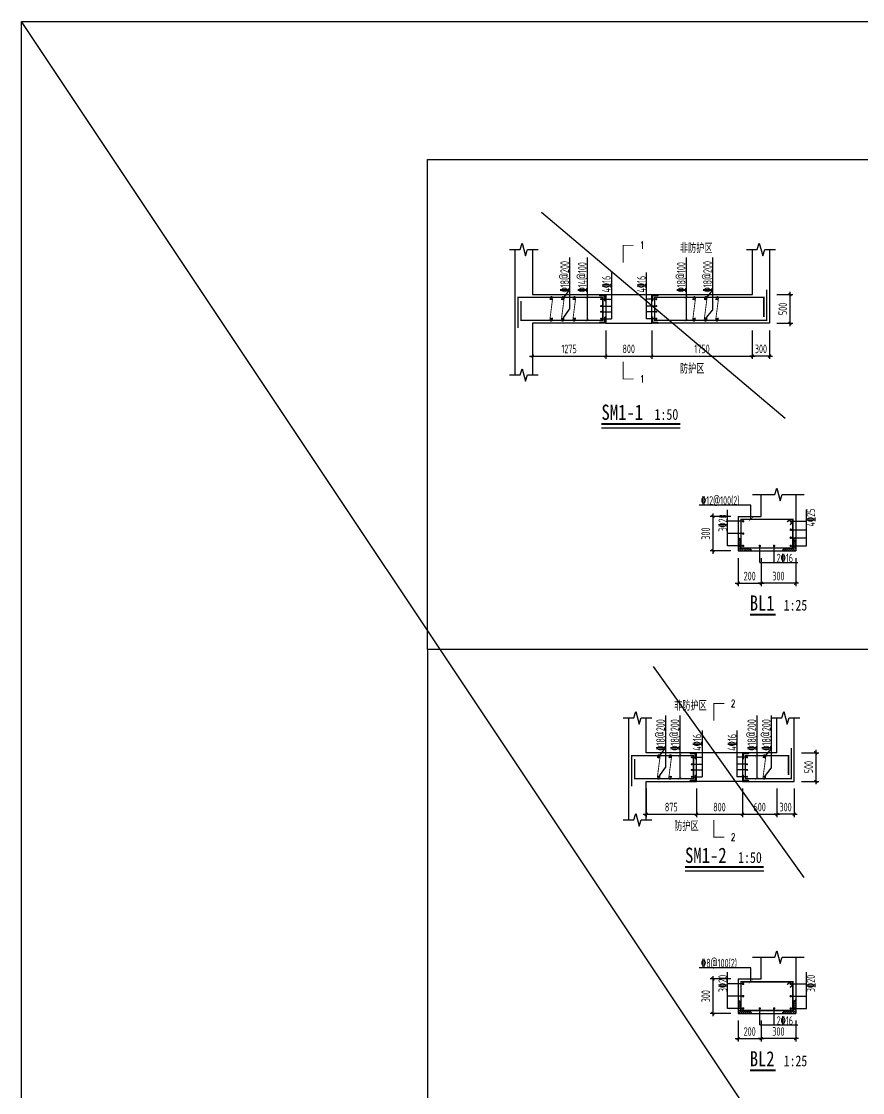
# Model space of a CAD drawing. Extents: x -502255 to 1362592, y -400300 to 332622.
# Drawn here: x 388167 to 402796, y -152592 to -133960 of the extents above; entities that cross this region are included whole.
import ezdxf

# ---------------------------------------------------------------- set-up
doc = ezdxf.new("R2010")
doc.units = 0
doc.header["$LTSCALE"] = 1000
doc.header["$MEASUREMENT"] = 0
doc.linetypes.add('DASH', pattern=[0.35, 0.25, -0.1])
for name, color, linetype in [('0_XREF', 7, 'Continuous'), ('DIM', 3, 'Continuous'), ('DIM_SYMB', 3, 'Continuous'), ('PUB_TEXT', 7, 'Continuous'), ('REIN', 1, 'Continuous'), ('RF-QT', 30, 'Continuous'), ('TEXT', 53, 'Continuous'), ('THIN', 7, 'Continuous'), ('WALL', 2, 'Continuous')]:
    doc.layers.add(name, color=color, linetype=linetype)
doc.layers.add('人防细线', color=142, linetype='Continuous', lineweight=18)
doc.styles.add('_TCH_LABEL', font='COMPLEX', dxfattribs={"bigfont": 'GBCBIG'})
doc.styles.get("Standard").update_dxf_attribs({"font": 'tssdeng2.shx', "width": 0.7, "bigfont": '@@hztxt.shx'})
doc.styles.add('TSSD_Rein', font='tssdeng2.shx', dxfattribs={"width": 0.7, "bigfont": 'hztxt.shx'})
doc.styles.add('TYDG_01', font='', dxfattribs={"width": 0.8})
doc.styles.add('TYDG_03', font='simhei.ttf', dxfattribs={"width": 0.8})
doc.styles.get('TYDG_01').set_extended_font_data('SimSun')
doc.dimstyles.new('TSSD_50_50', dxfattribs={"dimtxt": 150, "dimasz": 50, "dimexe": 50, "dimexo": 125, "dimgap": 50, "dimtad": 1, "dimdec": 0, "dimzin": 0, "dimdsep": 46, "dimtxsty": 'Standard', "dimblk": 'ARCHTICK', "dimcen": 0, "dimdle": 50, "dimclrt": 7, "dimadec": 0, "dimazin": 0, "dimtfac": 1, "dimtdec": 0, "dimtix": 1, "dimtmove": 2, "dimatfit": 3, "dimfxl": 1, "dimtolj": 1, "dimtzin": 0, "dimarcsym": 0})

# ---------------------------------------------------------------- blocks, each defined once
blk = doc.blocks.new('_ArchTick')
at = {"color": 0, "linetype": 'ByBlock', "const_width": 0.4}
blk.add_lwpolyline([(-0.5, -0.5), (0.5, 0.5)], dxfattribs=at)
blk = doc.blocks.new('*D1050')
at = {"layer": 'Defpoints', "color": 0, "transparency": 16777216}
for p in [(397054, -139211), (398329, -139211), (398329, -139781)]:
    blk.add_point(p, dxfattribs=at)
at = {"layer": 'DIM', "color": 0, "lineweight": -2, "transparency": 16777216}
for p, q in [((397054, -139336), (397054, -139831)), ((398329, -139336), (398329, -139831)), ((397004, -139781), (398379, -139781))]:
    blk.add_line(p, q, dxfattribs=at)
at = {"layer": 'DIM', "color": 0, "lineweight": -2, "transparency": 16777216, "xscale": 50, "yscale": 50, "zscale": 50, "rotation": 180}
blk.add_blockref('_ArchTick', (397054, -139781), dxfattribs=at)
at = {"layer": 'DIM', "color": 0, "lineweight": -2, "transparency": 16777216, "xscale": 50, "yscale": 50, "zscale": 50}
blk.add_blockref('_ArchTick', (398329, -139781), dxfattribs=at)
at = {"layer": 'DIM', "color": 7, "transparency": 16777216, "insert": (397692, -139656), "char_height": 150, "attachment_point": 5}
blk.add_mtext('\\A1;1275', dxfattribs=at)
blk = doc.blocks.new('*D1051')
at = {"layer": 'Defpoints', "color": 0, "transparency": 16777216}
for p in [(398329, -139211), (399129, -139211), (399129, -139781)]:
    blk.add_point(p, dxfattribs=at)
at = {"layer": 'DIM', "color": 0, "lineweight": -2, "transparency": 16777216}
for p, q in [((398329, -139336), (398329, -139831)), ((399129, -139336), (399129, -139831)), ((398279, -139781), (399179, -139781))]:
    blk.add_line(p, q, dxfattribs=at)
at = {"layer": 'DIM', "color": 0, "lineweight": -2, "transparency": 16777216, "xscale": 50, "yscale": 50, "zscale": 50, "rotation": 180}
blk.add_blockref('_ArchTick', (398329, -139781), dxfattribs=at)
at = {"layer": 'DIM', "color": 0, "lineweight": -2, "transparency": 16777216, "xscale": 50, "yscale": 50, "zscale": 50}
blk.add_blockref('_ArchTick', (399129, -139781), dxfattribs=at)
at = {"layer": 'DIM', "color": 7, "transparency": 16777216, "insert": (398729, -139656), "char_height": 150, "attachment_point": 5}
blk.add_mtext('\\A1;800', dxfattribs=at)
blk = doc.blocks.new('*D1052')
at = {"layer": 'Defpoints', "color": 0, "transparency": 16777216}
for p in [(399129, -139211), (400879, -139211, -150), (400879, -139781)]:
    blk.add_point(p, dxfattribs=at)
at = {"layer": 'DIM', "color": 0, "lineweight": -2, "transparency": 16777216}
for p, q in [((399129, -139336), (399129, -139831)), ((400879, -139336), (400879, -139831)), ((399079, -139781), (400929, -139781))]:
    blk.add_line(p, q, dxfattribs=at)
at = {"layer": 'DIM', "color": 0, "lineweight": -2, "transparency": 16777216, "xscale": 50, "yscale": 50, "zscale": 50, "rotation": 180}
blk.add_blockref('_ArchTick', (399129, -139781), dxfattribs=at)
at = {"layer": 'DIM', "color": 0, "lineweight": -2, "transparency": 16777216, "xscale": 50, "yscale": 50, "zscale": 50}
blk.add_blockref('_ArchTick', (400879, -139781), dxfattribs=at)
at = {"layer": 'DIM', "color": 7, "transparency": 16777216, "insert": (400004, -139656), "char_height": 150, "attachment_point": 5}
blk.add_mtext('\\A1;1750', dxfattribs=at)
blk = doc.blocks.new('*D1057')
at = {"layer": 'Defpoints', "color": 0, "transparency": 16777216}
for p in [(400879, -139211, -150), (401179, -139211, -124), (400879, -139781)]:
    blk.add_point(p, dxfattribs=at)
at = {"layer": 'DIM', "color": 0, "lineweight": -2, "transparency": 16777216}
for p, q in [((400879, -139336), (400879, -139831)), ((401179, -139336), (401179, -139831)), ((400879, -139781), (400829, -139781)), ((401179, -139781), (400879, -139781)), ((401179, -139781), (401229, -139781))]:
    blk.add_line(p, q, dxfattribs=at)
at = {"layer": 'DIM', "color": 0, "lineweight": -2, "transparency": 16777216, "xscale": 50, "yscale": 50, "zscale": 50}
blk.add_blockref('_ArchTick', (400879, -139781), dxfattribs=at)
at = {"layer": 'DIM', "color": 0, "lineweight": -2, "transparency": 16777216, "xscale": 50, "yscale": 50, "zscale": 50, "rotation": 180}
blk.add_blockref('_ArchTick', (401179, -139781), dxfattribs=at)
at = {"layer": 'DIM', "color": 7, "transparency": 16777216, "insert": (401029, -139656), "char_height": 150, "attachment_point": 5}
blk.add_mtext('\\A1;300', dxfattribs=at)
blk = doc.blocks.new('MJ-U')
at = {"layer": 'WALL'}
h = blk.add_hatch(dxfattribs=at)
h.set_pattern_fill('ANSI31', color=6, scale=100, style=0)
h.set_pattern_definition([(45, (-873776.461, -21584.63), (-8.83883476, 8.83883476), [])])
h.paths.add_polyline_path([(-117.2, 0), (0, 0), (0, -118.5), (-20, -104.4), (-20, -20), (-100.4, -20)])
at = {"layer": 'WALL', "color": 6}
blk.add_line((-117.2, 0), (-100.4, -20), dxfattribs=at)
at = {"layer": '人防细线', "color": 6}
for p, q in [((-117.2, 0), (0, 0)), ((-100.4, -20), (-117.2, 0)), ((0, 0), (0, -118.5)), ((-20, -20), (-100.4, -20)), ((-20, -104.4), (-20, -20)), ((0, -118.5), (-20, -104.4))]:
    blk.add_line(p, q, dxfattribs=at)
blk = doc.blocks.new('*D1059')
at = {"layer": 'Defpoints', "color": 0, "transparency": 16777216}
for p in [(401179, -138711, -124), (401179, -139211, -150), (401534, -139211)]:
    blk.add_point(p, dxfattribs=at)
at = {"layer": 'DIM', "color": 0, "lineweight": -2, "transparency": 16777216}
for p, q in [((401304, -138711), (401584, -138711)), ((401534, -138661), (401534, -139261)), ((401304, -139211), (401584, -139211))]:
    blk.add_line(p, q, dxfattribs=at)
at = {"layer": 'DIM', "color": 0, "lineweight": -2, "transparency": 16777216, "xscale": 50, "yscale": 50, "zscale": 50}
for p, rotation in [((401534, -138711), 90), ((401534, -139211), 270)]:
    blk.add_blockref('_ArchTick', p, dxfattribs=dict(at, rotation=rotation))
at = {"layer": 'DIM', "color": 7, "transparency": 16777216, "insert": (401409, -138961), "char_height": 150, "attachment_point": 5, "rotation": 90}
blk.add_mtext('\\A1;500', dxfattribs=at)
blk = doc.blocks.new('*D1063')
at = {"layer": 'Defpoints', "color": 0, "transparency": 16777216}
for p in [(400633, -142569, -274), (400193, -143169), (400633, -143169, -343)]:
    blk.add_point(p, dxfattribs=at)
at = {"layer": 'DIM', "color": 0, "lineweight": -2, "transparency": 16777216}
for p, q in [((400193, -142519), (400193, -143219)), ((400508, -142569), (400143, -142569)), ((400508, -143169), (400143, -143169))]:
    blk.add_line(p, q, dxfattribs=at)
at = {"layer": 'DIM', "color": 0, "lineweight": -2, "transparency": 16777216, "xscale": 50, "yscale": 50, "zscale": 50}
for p, rotation in [((400193, -142569), 90), ((400193, -143169), 270)]:
    blk.add_blockref('_ArchTick', p, dxfattribs=dict(at, rotation=rotation))
at = {"layer": 'DIM', "color": 7, "transparency": 16777216, "insert": (400068, -142869), "char_height": 150, "attachment_point": 5, "rotation": 90}
blk.add_mtext('\\A1;300', dxfattribs=at)
blk = doc.blocks.new('*D1064')
at = {"layer": 'Defpoints', "color": 0, "transparency": 16777216}
for p in [(400633, -143169, -274), (401033, -143169, -343), (401033, -143732)]:
    blk.add_point(p, dxfattribs=at)
at = {"layer": 'DIM', "color": 0, "lineweight": -2, "transparency": 16777216}
for p, q in [((400633, -143294), (400633, -143782)), ((401033, -143294), (401033, -143782)), ((400583, -143732), (401083, -143732))]:
    blk.add_line(p, q, dxfattribs=at)
at = {"layer": 'DIM', "color": 0, "lineweight": -2, "transparency": 16777216, "xscale": 50, "yscale": 50, "zscale": 50, "rotation": 180}
blk.add_blockref('_ArchTick', (400633, -143732), dxfattribs=at)
at = {"layer": 'DIM', "color": 0, "lineweight": -2, "transparency": 16777216, "xscale": 50, "yscale": 50, "zscale": 50}
blk.add_blockref('_ArchTick', (401033, -143732), dxfattribs=at)
at = {"layer": 'DIM', "color": 7, "transparency": 16777216, "insert": (400833, -143607), "char_height": 150, "attachment_point": 5}
blk.add_mtext('\\A1;200', dxfattribs=at)
blk = doc.blocks.new('*D1065')
at = {"layer": 'Defpoints', "color": 0, "transparency": 16777216}
for p in [(401033, -143169, -343), (401633, -143169, -240), (401033, -143732)]:
    blk.add_point(p, dxfattribs=at)
at = {"layer": 'DIM', "color": 0, "lineweight": -2, "transparency": 16777216}
for p, q in [((401033, -143294), (401033, -143782)), ((401633, -143294), (401633, -143782)), ((401683, -143732), (400983, -143732))]:
    blk.add_line(p, q, dxfattribs=at)
at = {"layer": 'DIM', "color": 0, "lineweight": -2, "transparency": 16777216, "xscale": 50, "yscale": 50, "zscale": 50, "rotation": 180}
blk.add_blockref('_ArchTick', (401033, -143732), dxfattribs=at)
at = {"layer": 'DIM', "color": 0, "lineweight": -2, "transparency": 16777216, "xscale": 50, "yscale": 50, "zscale": 50}
blk.add_blockref('_ArchTick', (401633, -143732), dxfattribs=at)
at = {"layer": 'DIM', "color": 7, "transparency": 16777216, "insert": (401333, -143607), "char_height": 150, "attachment_point": 5}
blk.add_mtext('\\A1;300', dxfattribs=at)
blk = doc.blocks.new('*D1067')
at = {"layer": 'Defpoints', "color": 0, "transparency": 16777216}
for p in [(399032, -147180), (399907, -147180), (399907, -147751)]:
    blk.add_point(p, dxfattribs=at)
at = {"layer": 'DIM', "color": 0, "lineweight": -2, "transparency": 16777216}
for p, q in [((399032, -147305), (399032, -147801)), ((399907, -147305), (399907, -147801)), ((398982, -147751), (399957, -147751))]:
    blk.add_line(p, q, dxfattribs=at)
at = {"layer": 'DIM', "color": 0, "lineweight": -2, "transparency": 16777216, "xscale": 50, "yscale": 50, "zscale": 50, "rotation": 180}
blk.add_blockref('_ArchTick', (399032, -147751), dxfattribs=at)
at = {"layer": 'DIM', "color": 0, "lineweight": -2, "transparency": 16777216, "xscale": 50, "yscale": 50, "zscale": 50}
blk.add_blockref('_ArchTick', (399907, -147751), dxfattribs=at)
at = {"layer": 'DIM', "color": 7, "transparency": 16777216, "insert": (399469, -147626), "char_height": 150, "attachment_point": 5}
blk.add_mtext('\\A1;875', dxfattribs=at)
blk = doc.blocks.new('*D1068')
at = {"layer": 'Defpoints', "color": 0, "transparency": 16777216}
for p in [(399907, -147180), (400707, -147180), (400707, -147751)]:
    blk.add_point(p, dxfattribs=at)
at = {"layer": 'DIM', "color": 0, "lineweight": -2, "transparency": 16777216}
for p, q in [((399907, -147305), (399907, -147801)), ((400707, -147305), (400707, -147801)), ((399857, -147751), (400757, -147751))]:
    blk.add_line(p, q, dxfattribs=at)
at = {"layer": 'DIM', "color": 0, "lineweight": -2, "transparency": 16777216, "xscale": 50, "yscale": 50, "zscale": 50, "rotation": 180}
blk.add_blockref('_ArchTick', (399907, -147751), dxfattribs=at)
at = {"layer": 'DIM', "color": 0, "lineweight": -2, "transparency": 16777216, "xscale": 50, "yscale": 50, "zscale": 50}
blk.add_blockref('_ArchTick', (400707, -147751), dxfattribs=at)
at = {"layer": 'DIM', "color": 7, "transparency": 16777216, "insert": (400307, -147626), "char_height": 150, "attachment_point": 5}
blk.add_mtext('\\A1;800', dxfattribs=at)
blk = doc.blocks.new('*D1069')
at = {"layer": 'Defpoints', "color": 0, "transparency": 16777216}
for p in [(400707, -147180), (401307, -147180, -51), (401307, -147751)]:
    blk.add_point(p, dxfattribs=at)
at = {"layer": 'DIM', "color": 0, "lineweight": -2, "transparency": 16777216}
for p, q in [((400707, -147305), (400707, -147801)), ((401307, -147305), (401307, -147801)), ((400657, -147751), (401357, -147751))]:
    blk.add_line(p, q, dxfattribs=at)
at = {"layer": 'DIM', "color": 0, "lineweight": -2, "transparency": 16777216, "xscale": 50, "yscale": 50, "zscale": 50, "rotation": 180}
blk.add_blockref('_ArchTick', (400707, -147751), dxfattribs=at)
at = {"layer": 'DIM', "color": 0, "lineweight": -2, "transparency": 16777216, "xscale": 50, "yscale": 50, "zscale": 50}
blk.add_blockref('_ArchTick', (401307, -147751), dxfattribs=at)
at = {"layer": 'DIM', "color": 7, "transparency": 16777216, "insert": (401007, -147626), "char_height": 150, "attachment_point": 5}
blk.add_mtext('\\A1;600', dxfattribs=at)
blk = doc.blocks.new('*D1070')
at = {"layer": 'Defpoints', "color": 0, "transparency": 16777216}
for p in [(401307, -147180, -51), (401607, -147180, -26), (401307, -147751)]:
    blk.add_point(p, dxfattribs=at)
at = {"layer": 'DIM', "color": 0, "lineweight": -2, "transparency": 16777216}
for p, q in [((401307, -147305), (401307, -147801)), ((401607, -147305), (401607, -147801)), ((401307, -147751), (401257, -147751)), ((401607, -147751), (401307, -147751)), ((401607, -147751), (401657, -147751))]:
    blk.add_line(p, q, dxfattribs=at)
at = {"layer": 'DIM', "color": 0, "lineweight": -2, "transparency": 16777216, "xscale": 50, "yscale": 50, "zscale": 50}
blk.add_blockref('_ArchTick', (401307, -147751), dxfattribs=at)
at = {"layer": 'DIM', "color": 0, "lineweight": -2, "transparency": 16777216, "xscale": 50, "yscale": 50, "zscale": 50, "rotation": 180}
blk.add_blockref('_ArchTick', (401607, -147751), dxfattribs=at)
at = {"layer": 'DIM', "color": 7, "transparency": 16777216, "insert": (401457, -147626), "char_height": 150, "attachment_point": 5}
blk.add_mtext('\\A1;300', dxfattribs=at)
blk = doc.blocks.new('*D1079')
at = {"layer": 'Defpoints', "color": 0, "transparency": 16777216}
for p in [(400633, -150615, -274), (400193, -151215), (400633, -151215, -343)]:
    blk.add_point(p, dxfattribs=at)
at = {"layer": 'DIM', "color": 0, "lineweight": -2, "transparency": 16777216}
for p, q in [((400508, -150615), (400143, -150615)), ((400193, -150565), (400193, -151265)), ((400508, -151215), (400143, -151215))]:
    blk.add_line(p, q, dxfattribs=at)
at = {"layer": 'DIM', "color": 0, "lineweight": -2, "transparency": 16777216, "xscale": 50, "yscale": 50, "zscale": 50}
for p, rotation in [((400193, -150615), 90), ((400193, -151215), 270)]:
    blk.add_blockref('_ArchTick', p, dxfattribs=dict(at, rotation=rotation))
at = {"layer": 'DIM', "color": 7, "transparency": 16777216, "insert": (400068, -150915), "char_height": 150, "attachment_point": 5, "rotation": 90}
blk.add_mtext('\\A1;300', dxfattribs=at)
blk = doc.blocks.new('*D1080')
at = {"layer": 'Defpoints', "color": 0, "transparency": 16777216}
for p in [(400633, -151215, -274), (401033, -151215, -343), (401033, -151654)]:
    blk.add_point(p, dxfattribs=at)
at = {"layer": 'DIM', "color": 0, "lineweight": -2, "transparency": 16777216}
for p, q in [((400633, -151340), (400633, -151704)), ((401033, -151340), (401033, -151704)), ((400583, -151654), (401083, -151654))]:
    blk.add_line(p, q, dxfattribs=at)
at = {"layer": 'DIM', "color": 0, "lineweight": -2, "transparency": 16777216, "xscale": 50, "yscale": 50, "zscale": 50, "rotation": 180}
blk.add_blockref('_ArchTick', (400633, -151654), dxfattribs=at)
at = {"layer": 'DIM', "color": 0, "lineweight": -2, "transparency": 16777216, "xscale": 50, "yscale": 50, "zscale": 50}
blk.add_blockref('_ArchTick', (401033, -151654), dxfattribs=at)
at = {"layer": 'DIM', "color": 7, "transparency": 16777216, "insert": (400833, -151529), "char_height": 150, "attachment_point": 5}
blk.add_mtext('\\A1;200', dxfattribs=at)
blk = doc.blocks.new('*D1081')
at = {"layer": 'Defpoints', "color": 0, "transparency": 16777216}
for p in [(401033, -151215, -343), (401633, -151215, -240), (401033, -151654)]:
    blk.add_point(p, dxfattribs=at)
at = {"layer": 'DIM', "color": 0, "lineweight": -2, "transparency": 16777216}
for p, q in [((401033, -151340), (401033, -151704)), ((401633, -151340), (401633, -151704)), ((401683, -151654), (400983, -151654))]:
    blk.add_line(p, q, dxfattribs=at)
at = {"layer": 'DIM', "color": 0, "lineweight": -2, "transparency": 16777216, "xscale": 50, "yscale": 50, "zscale": 50, "rotation": 180}
blk.add_blockref('_ArchTick', (401033, -151654), dxfattribs=at)
at = {"layer": 'DIM', "color": 0, "lineweight": -2, "transparency": 16777216, "xscale": 50, "yscale": 50, "zscale": 50}
blk.add_blockref('_ArchTick', (401633, -151654), dxfattribs=at)
at = {"layer": 'DIM', "color": 7, "transparency": 16777216, "insert": (401333, -151529), "char_height": 150, "attachment_point": 5}
blk.add_mtext('\\A1;300', dxfattribs=at)
blk = doc.blocks.new('*D1203')
at = {"layer": 'Defpoints', "color": 0, "transparency": 16777216}
for p in [(401607, -146680, -9), (401607, -147180, -51), (401983, -147180)]:
    blk.add_point(p, dxfattribs=at)
at = {"layer": 'DIM', "color": 0, "lineweight": -2, "transparency": 16777216}
for p, q in [((401983, -146630), (401983, -147230)), ((401732, -146680), (402033, -146680)), ((401732, -147180), (402033, -147180))]:
    blk.add_line(p, q, dxfattribs=at)
at = {"layer": 'DIM', "color": 0, "lineweight": -2, "transparency": 16777216, "xscale": 50, "yscale": 50, "zscale": 50}
for p, rotation in [((401983, -146680), 90), ((401983, -147180), 270)]:
    blk.add_blockref('_ArchTick', p, dxfattribs=dict(at, rotation=rotation))
at = {"layer": 'DIM', "color": 7, "transparency": 16777216, "insert": (401858, -146930), "char_height": 150, "attachment_point": 5, "rotation": 90}
blk.add_mtext('\\A1;500', dxfattribs=at)

msp = doc.modelspace()

# ---------------------------------------------------------------- linework, layer by layer
for p, q in [((440189, -211992), (388167.5, -133959.8)), ((397215, -137277.7), (401449.1, -140860.7)), ((398328.8, -138710.8, -150), (399128.8, -138710.8, -150)), ((398328.8, -139210.8, -150), (399128.8, -139210.8, -150)), ((401032.9, -142568.8), (401032.9, -142189.8)), ((401632.9, -142189.8), (401632.9, -143168.8)), ((400854.9, -142375.2), (399955.3, -142375.2)), ((400445.9, -143082.8), (400445.9, -142452.5)), ((400854.9, -142618.8), (400854.9, -142375.2)), ((401819.9, -143082.8), (401819.9, -142452.5)), ((400718.9, -142654.8), (400445.9, -142654.8)), ((400632.9, -142568.8), (401032.9, -142568.8)), ((400632.9, -142568.8), (400632.9, -143168.8)), ((401546.9, -142654.8), (401819.9, -142654.8)), ((400718.9, -142868.8), (400445.9, -142868.8)), ((401546.9, -142800.8), (401819.9, -142800.8)), ((400718.9, -143082.8), (400445.9, -143082.8)), ((401008, -143368.7), (401008, -143082.8)), ((401257.8, -143368.7), (401257.8, -143082.8)), ((401546.9, -142940.4), (401819.9, -142940.4)), ((401546.9, -143082.8), (401819.9, -143082.8)), ((400632.9, -143168.8), (401632.9, -143168.8)), ((401008, -143368.7), (401670.2, -143368.7)), ((399154.6, -145181.9), (401776.2, -148852.5)), ((400706.7, -146679.9), (399906.7, -146679.9)), ((400706.7, -147179.9), (399906.7, -147179.9)), ((401032.9, -150614.6), (401032.9, -150235.5)), ((401632.9, -150235.5), (401632.9, -151214.6)), ((400854.9, -150420.9), (399955.3, -150420.9)), ((400445.9, -151128.6), (400445.9, -150498.3)), ((400854.9, -150664.6), (400854.9, -150420.9)), ((401819.9, -151128.6), (401819.9, -150498.3)), ((400718.9, -150700.6), (400445.9, -150700.6)), ((400632.9, -150614.6), (401032.9, -150614.6)), ((400632.9, -150614.6), (400632.9, -151214.6)), ((401546.9, -150700.6), (401819.9, -150700.6)), ((400718.9, -150914.6), (400445.9, -150914.6)), ((401546.9, -150914.6), (401819.9, -150914.6)), ((400718.9, -151128.6), (400445.9, -151128.6)), ((400632.9, -151214.6), (401632.9, -151214.6)), ((401008, -151414.4), (401008, -151128.6)), ((401257.8, -151414.4), (401257.8, -151128.6)), ((401546.9, -151128.6), (401819.9, -151128.6)), ((401008, -151414.4), (401670.2, -151414.4))]:
    msp.add_line(p, q)
for points in [[(388167.5, -133959.8), (440189, -133959.8), (440189, -211992), (388167.5, -211992)], [(395229.1, -136358.9), (409325.1, -136358.9), (409325.1, -144884.1), (395229.1, -144884.1)], [(395229.1, -153409.3), (409325.1, -153409.3), (409325.1, -144884.1), (395229.1, -144884.1)]]:
    msp.add_lwpolyline(points, close=True)
at = {"elevation": -150}
for points, const_width in [([(401129.3, -138626.9), (401129.3, -139160.8), (399178.8, -139160.8), (399178.8, -138760.8), (401079.3, -138760.8), (401079.3, -139100.8)], 25), ([(396804.3, -139294.6), (396804.3, -138760.8), (398278.8, -138760.8), (398278.8, -139160.8), (396854.3, -139160.8), (396854.3, -138820.7)], 25), ([(397978.2, -138790.1), (398037, -138731.4)], 5), ([(399698.6, -138790.1), (399757.4, -138731.4)], 5), ([(397978.2, -139190.1), (398037, -139131.4)], 5), ([(399698.6, -139190.1), (399757.4, -139131.4)], 5)]:
    msp.add_lwpolyline(points, dxfattribs=dict(at, const_width=const_width))
at = {"const_width": 25}
for points in [[(400682.9, -142618.8), (401582.9, -142618.8), (401582.9, -143118.8), (400682.9, -143118.8)], [(400682.9, -150664.6), (401582.9, -150664.6), (401582.9, -151164.6), (400682.9, -151164.6)]]:
    msp.add_lwpolyline(points, close=True, dxfattribs=at)
for points, const_width in [([(400817.5, -142656.2), (400892.3, -142581.4)], 5), ([(401484.9, -142666.8), (401532.9, -142618.8)], 25), ([(401534.9, -142716.8), (401582.9, -142668.8)], 25), ([(401557.2, -146596.1), (401557.2, -147129.9), (400756.7, -147129.9), (400756.7, -146729.9), (401507.2, -146729.9), (401507.2, -147070)], 25), ([(398782.2, -147263.8), (398782.2, -146729.9), (399856.7, -146729.9), (399856.7, -147129.9), (398832.2, -147129.9), (398832.2, -146789.9)], 25), ([(399589.5, -146759.3), (399648.2, -146700.6)], 5), ([(400927.5, -146759.3), (400986.2, -146700.6)], 5), ([(399589.5, -147159.3), (399648.2, -147100.6)], 5), ([(400927.5, -147159.3), (400986.2, -147100.6)], 5), ([(400817.5, -150702), (400892.3, -150627.2)], 5), ([(401484.9, -150712.6), (401532.9, -150664.6)], 25), ([(401534.9, -150762.6), (401582.9, -150714.6)], 25)]:
    msp.add_lwpolyline(points, dxfattribs=dict(const_width=const_width))
at = {"layer": 'DIM_SYMB', "const_width": 35}
for points in [[(398255.3, -140960.6), (399624.4, -140960.6)], [(399708.6, -148667.3), (401077.6, -148667.3)]]:
    msp.add_lwpolyline(points, dxfattribs=at)
at = {"layer": 'DIM_SYMB'}
for points in [[(398255.3, -141030.6), (399624.4, -141030.6)], [(399708.6, -148737.3), (401077.6, -148737.3)]]:
    msp.add_lwpolyline(points, dxfattribs=at)
at = {"layer": 'DIM_SYMB', "lineweight": -3, "const_width": 35}
for points in [[(400835.6, -144277.6), (401284.9, -144277.6)], [(400835.6, -152204.5), (401284.9, -152204.5)]]:
    msp.add_lwpolyline(points, dxfattribs=at)
at = {"layer": 'PUB_TEXT', "const_width": 15}
for points in [[(398812.7, -137853.5), (398632.7, -137853.5), (398632.7, -138153.5)], [(398812.7, -140178.9), (398632.7, -140178.9), (398632.7, -139878.9)]]:
    msp.add_lwpolyline(points, dxfattribs=at)
at = {"layer": 'PUB_TEXT', "const_width": 15, "elevation": 150}
for points in [[(400390.7, -145822.7), (400210.7, -145822.7), (400210.7, -146122.7)], [(400390.7, -148148), (400210.7, -148148), (400210.7, -147848)]]:
    msp.add_lwpolyline(points, dxfattribs=at)
at = {"layer": 'REIN', "ltscale": 0.3, "const_width": 15}
for points in [[(397359.6, -138803.9), (397364.2, -138764.2, -0.9976711), (397407.2, -138769), (397357.6, -139150, 1.0023344), (397400.7, -139154.8), (397405.3, -139115.1)], [(397759.6, -138803.9), (397764.2, -138764.2, -0.9976711), (397807.2, -138769), (397757.6, -139150, 1.0023344), (397800.7, -139154.8), (397805.3, -139115.1)], [(399844.1, -138803.9), (399848.7, -138764.2, -0.9976711), (399891.7, -138769), (399842.1, -139150, 1.0023344), (399885.1, -139154.8), (399889.7, -139115.1)], [(400244.1, -138803.9), (400248.7, -138764.2, -0.9976711), (400291.7, -138769), (400242.1, -139150, 1.0023344), (400285.1, -139154.8), (400289.7, -139115.1)]]:
    msp.add_lwpolyline(points, format="xyb", dxfattribs=at)
at = {"layer": 'REIN', "ltscale": 0.5, "const_width": 18, "elevation": -150}
for points in [[(397373.3, -138790.8, -1), (397391.3, -138790.8, -1)], [(397591.3, -138790.8, 1), (397573.3, -138790.8, 1)], [(397791.3, -138790.8, 1), (397773.3, -138790.8, 1)], [(398257.8, -138790.8, 1), (398239.8, -138790.8, 1)], [(399199.8, -138790.8, -1), (399217.8, -138790.8, -1)], [(399857.8, -138790.8, -1), (399875.8, -138790.8, -1)], [(400075.8, -138790.8, 1), (400057.8, -138790.8, 1)], [(400275.8, -138790.8, 1), (400257.8, -138790.8, 1)], [(398257.8, -138911.8, 1), (398239.8, -138911.8, 1)], [(398257.8, -139009.7, -1), (398239.8, -139009.7, -1)], [(399199.8, -138911.8, -1), (399217.8, -138911.8, -1)], [(399199.8, -139009.7, 1), (399217.8, -139009.7, 1)], [(397373.3, -139130.8, 1), (397391.3, -139130.8, 1)], [(397591.3, -139130.8, -1), (397573.3, -139130.8, -1)], [(397791.3, -139130.8, -1), (397773.3, -139130.8, -1)], [(398257.8, -139130.8, -1), (398239.8, -139130.8, -1)], [(399199.8, -139130.8, 1), (399217.8, -139130.8, 1)], [(399857.8, -139130.8, 1), (399875.8, -139130.8, 1)], [(400075.8, -139130.8, -1), (400057.8, -139130.8, -1)], [(400275.8, -139130.8, -1), (400257.8, -139130.8, -1)]]:
    msp.add_lwpolyline(points, format="xyb", close=True, dxfattribs=at)
at = {"layer": 'REIN', "linetype": 'DASH', "ltscale": 0.3, "const_width": 15}
for points in [[(397559.6, -138803.9), (397564.2, -138764.2, -0.9976711), (397607.2, -138769), (397557.6, -139150, 1.0023344), (397600.7, -139154.8), (397605.3, -139115.1)], [(400044.1, -138803.9), (400048.7, -138764.2, -0.9976711), (400091.7, -138769), (400042.1, -139150, 1.0023344), (400085.1, -139154.8), (400089.7, -139115.1)]]:
    msp.add_lwpolyline(points, format="xyb", dxfattribs=at)
at = {"layer": 'REIN', "ltscale": 0.5}
for points, const_width in [([(400718.9, -142644, 1), (400718.9, -142665.6, 1)], 21.6), ([(401546.9, -142644, -1), (401546.9, -142665.6, -1)], 21.6), ([(400718.9, -142879.6, -1), (400718.9, -142858, -1)], 21.6), ([(401546.9, -142790, -1), (401546.9, -142811.6, -1)], 21.6), ([(400718.9, -143093.6, -1), (400718.9, -143072, -1)], 21.6), ([(401008, -143093.6, -1), (401008, -143072, -1)], 21.6), ([(401257.8, -143093.6, 1), (401257.8, -143072, 1)], 21.6), ([(401546.9, -142951.2, 1), (401546.9, -142929.6, 1)], 21.6), ([(401546.9, -143093.6, 1), (401546.9, -143072, 1)], 21.6), ([(399259.7, -146759.9, 1), (399241.7, -146759.9, 1)], 18), ([(399459.7, -146759.9, 1), (399441.7, -146759.9, 1)], 18), ([(399835.7, -146759.9, 1), (399817.7, -146759.9, 1)], 18), ([(400777.7, -146759.9, -1), (400795.7, -146759.9, -1)], 18), ([(401080.1, -146759.9, -1), (401098.1, -146759.9, -1)], 18), ([(399835.7, -146881, 1), (399817.7, -146881, 1)], 18), ([(399835.7, -146978.9, -1), (399817.7, -146978.9, -1)], 18), ([(400777.7, -146881, -1), (400795.7, -146881, -1)], 18), ([(400777.7, -146978.9, 1), (400795.7, -146978.9, 1)], 18), ([(399259.7, -147099.9, -1), (399241.7, -147099.9, -1)], 18), ([(399459.7, -147099.9, -1), (399441.7, -147099.9, -1)], 18), ([(399835.7, -147099.9, -1), (399817.7, -147099.9, -1)], 18), ([(400777.7, -147099.9, 1), (400795.7, -147099.9, 1)], 18), ([(401080.1, -147099.9, 1), (401098.1, -147099.9, 1)], 18), ([(400718.9, -150689.8, 1), (400718.9, -150711.4, 1)], 21.6), ([(401546.9, -150689.8, -1), (401546.9, -150711.4, -1)], 21.6), ([(400718.9, -150903.8, 1), (400718.9, -150925.4, 1)], 21.6), ([(401546.9, -150903.8, -1), (401546.9, -150925.4, -1)], 21.6), ([(400718.9, -151139.4, -1), (400718.9, -151117.8, -1)], 21.6), ([(401008, -151139.4, -1), (401008, -151117.8, -1)], 21.6), ([(401257.8, -151139.4, 1), (401257.8, -151117.8, 1)], 21.6), ([(401546.9, -151139.4, 1), (401546.9, -151117.8, 1)], 21.6)]:
    msp.add_lwpolyline(points, format="xyb", close=True, dxfattribs=dict(at, const_width=const_width))
at = {"layer": 'REIN', "linetype": 'DASH', "ltscale": 0.3, "const_width": 15, "elevation": 150}
msp.add_lwpolyline([(399228, -146773.1), (399232.6, -146733.3, -0.9976711), (399275.7, -146738.2), (399226, -147119.1, 1.0023344), (399269.1, -147124), (399273.7, -147084.3)], format="xyb", dxfattribs=at)
at = {"layer": 'REIN', "ltscale": 0.3, "const_width": 15, "elevation": 150}
for points in [[(399428, -146773.1), (399432.6, -146733.3, -0.9976711), (399475.7, -146738.2), (399426, -147119.1, 1.0023344), (399469.1, -147124), (399473.7, -147084.3)], [(401066.4, -146773.1), (401071, -146733.3, -0.9976711), (401114, -146738.2), (401064.4, -147119.1, 1.0023344), (401107.4, -147124), (401112, -147084.3)]]:
    msp.add_lwpolyline(points, format="xyb", dxfattribs=at)
at = {"layer": 'RF-QT'}
for p, q in [((396754.3, -140109.9), (396754.3, -137929.3)), ((397054.3, -137929.3), (397054.3, -138710.8)), ((400879.3, -138710.8), (400879.3, -137929.3)), ((401179.3, -137929.3), (401179.3, -139210.8)), ((397054.3, -138710.8), (398328.8, -138710.8)), ((398328.8, -138710.8), (398328.8, -139210.8)), ((399128.8, -139210.8), (399128.8, -138710.8)), ((399128.8, -138710.8), (400879.3, -138710.8)), ((398328.8, -139210.8), (397054.3, -139210.8)), ((397054.3, -139210.8), (397054.3, -140109.9)), ((401179.3, -139210.8), (399128.8, -139210.8)), ((398731.7, -147845.8), (398731.7, -146074.1)), ((399031.7, -146679.9), (399031.7, -146074.1)), ((401306.7, -146679.9), (401306.7, -146074.1)), ((401606.7, -147179.9), (401606.7, -146074.1)), ((399906.7, -146679.9), (399031.7, -146679.9)), ((399906.7, -147179.9), (399906.7, -146679.9)), ((401306.7, -146679.9), (400706.7, -146679.9)), ((400706.7, -146679.9), (400706.7, -147179.9)), ((399031.7, -147845.8), (399031.7, -147179.9)), ((399031.7, -147179.9), (399906.7, -147179.9)), ((400706.7, -147179.9), (401606.7, -147179.9))]:
    msp.add_line(p, q, dxfattribs=at)
at = {"layer": 'TEXT', "ltscale": 100}
for p, q in [((397701.9, -138065.8, -150), (397701.9, -138965.8, -150)), ((398007.6, -138065.8, -150), (398007.6, -139160.8, -150)), ((399728, -138065.8, -150), (399728, -139160.8, -150)), ((400186.4, -138065.8, -150), (400186.4, -138981.4, -150)), ((398427.3, -138327, -150), (398427.3, -139130.8, -150)), ((399030.3, -138327, -150), (399030.3, -139130.8, -150)), ((397582.3, -138790.8, -150), (397701.9, -138625.8, -150)), ((398248.8, -138790.8, -150), (398427.3, -138790.8, -150)), ((399208.8, -138790.8, -150), (399030.3, -138790.8, -150)), ((400066.8, -138790.8, -150), (400186.4, -138641.4, -150)), ((397582.3, -139130.8, -150), (397701.9, -138965.8, -150)), ((398248.8, -138911.8, -150), (398427.3, -138911.8, -150)), ((399208.8, -138911.8, -150), (399030.3, -138911.8, -150)), ((400066.8, -139130.8, -150), (400186.4, -138981.4, -150)), ((398248.8, -139009.7, -150), (398427.3, -139009.7, -150)), ((398248.8, -139130.8, -150), (398427.3, -139130.8, -150)), ((399208.8, -139009.7, -150), (399030.3, -139009.7, -150)), ((399208.8, -139130.8, -150), (399030.3, -139130.8, -150)), ((399370.3, -146035), (399370.3, -146935)), ((399618.9, -146035), (399618.9, -147129.9)), ((400956.8, -146035), (400956.8, -147129.9)), ((401208.7, -146035), (401208.7, -146950.6)), ((400005.3, -146296.2), (400005.3, -147099.9)), ((400608.2, -146296.2), (400608.2, -147099.9)), ((399250.7, -146759.9), (399370.3, -146595)), ((401089.1, -146759.9), (401208.7, -146610.6)), ((399826.7, -146759.9), (400005.3, -146759.9)), ((400786.7, -146759.9), (400608.2, -146759.9)), ((399250.7, -147099.9), (399370.3, -146935)), ((399826.7, -146881), (400005.3, -146881)), ((399826.7, -146978.9), (400005.3, -146978.9)), ((400786.7, -146881), (400608.2, -146881)), ((400786.7, -146978.9), (400608.2, -146978.9)), ((401089.1, -147099.9), (401208.7, -146950.6)), ((399826.7, -147099.9), (400005.3, -147099.9)), ((400786.7, -147099.9), (400608.2, -147099.9))]:
    msp.add_line(p, q, dxfattribs=at)
at = {"layer": 'THIN', "elevation": -150}
for points in [[(396654.3, -137929.3), (396839.3, -137929.3), (396874.3, -137819.3), (396934.3, -138039.3), (396969.3, -137929.3), (397154.3, -137929.3)], [(400779.3, -137929.3), (400964.3, -137929.3), (400999.3, -137819.3), (401059.3, -138039.3), (401094.3, -137929.3), (401279.3, -137929.3)], [(396654.3, -140109.9), (396839.3, -140109.9), (396874.3, -139999.9), (396934.3, -140219.9), (396969.3, -140109.9), (397154.3, -140109.9)]]:
    msp.add_lwpolyline(points, dxfattribs=at)
at = {"layer": 'THIN'}
for points in [[(400882.9, -142189.8), (401267.9, -142189.8), (401302.9, -142079.8), (401362.9, -142299.8), (401397.9, -142189.8), (401782.9, -142189.8)], [(398631.7, -146074.1), (398816.7, -146074.1), (398851.7, -145964.1), (398911.7, -146184.1), (398946.7, -146074.1), (399131.7, -146074.1)], [(401206.7, -146074.1), (401391.7, -146074.1), (401426.7, -145964.1), (401486.7, -146184.1), (401521.7, -146074.1), (401706.7, -146074.1)], [(398631.7, -147845.8), (398816.7, -147845.8), (398851.7, -147735.8), (398911.7, -147955.8), (398946.7, -147845.8), (399131.7, -147845.8)], [(400882.9, -150235.5), (401267.9, -150235.5), (401302.9, -150125.5), (401362.9, -150345.5), (401397.9, -150235.5), (401782.9, -150235.5)]]:
    msp.add_lwpolyline(points, dxfattribs=at)

# ---------------------------------------------------------------- block references
at = {"layer": '0_XREF'}
for p in [(398328.8, -138710.8, -150), (399906.7, -146679.9)]:
    msp.add_blockref('MJ-U', p, dxfattribs=at)
at = {"layer": '0_XREF', "xscale": -1}
for p in [(399128.8, -138710.8, -150), (400706.7, -146679.9)]:
    msp.add_blockref('MJ-U', p, dxfattribs=at)
at = {"layer": '0_XREF', "xscale": -1, "rotation": 180}
for p in [(398328.8, -139210.8, -150), (399906.7, -147179.9)]:
    msp.add_blockref('MJ-U', p, dxfattribs=at)
at = {"layer": '0_XREF', "rotation": 180}
for p in [(399128.8, -139210.8, -150), (400706.7, -147179.9)]:
    msp.add_blockref('MJ-U', p, dxfattribs=at)
at = {"layer": '0_XREF', "yscale": 2, "zscale": 2}
for p, xscale, rotation in [((400632.9, -143168.8, -68.6), -2, 90), ((401632.9, -143168.8, -68.6), 2, 270), ((400632.9, -151214.6), -2, 90), ((401632.9, -151214.6), 2, 270)]:
    msp.add_blockref('MJ-U', p, dxfattribs=dict(at, xscale=xscale, rotation=rotation))

# ---------------------------------------------------------------- texts
at = {"layer": 'PUB_TEXT'}
for s, height, style, width, p in [('1', 127.5, '_TCH_LABEL', 0.705882, (398928.4, -137917.3)), ('1', 127.5, '_TCH_LABEL', 0.705882, (398928.4, -140242.6)), ('SM1-1', 265.82, 'TYDG_01', 0.8, (398255.3, -140890.6)), ('1:50', 189.87, 'TYDG_01', 0.8, (399177.7, -140890.6)), ('BL1', 262.87, 'TYDG_03', 0.8, (400835.6, -144207.6)), ('1:25', 187.76, 'TYDG_03', 0.8, (401424.9, -144207.6)), ('2', 127.5, '_TCH_LABEL', 0.705882, (400506.4, -145886.4, 150)), ('2', 127.5, '_TCH_LABEL', 0.705882, (400506.4, -148211.8, 150)), ('SM1-2', 265.82, 'TYDG_01', 0.8, (399708.6, -148597.3)), ('1:50', 189.87, 'TYDG_01', 0.8, (400631, -148597.3)), ('BL2', 262.87, 'TYDG_03', 0.8, (400835.6, -152134.5)), ('1:25', 187.76, 'TYDG_03', 0.8, (401424.9, -152134.5))]:
    msp.add_text(s, height=height, dxfattribs=dict(at, style=style, width=width)).set_placement(p)
at = {"layer": 'TEXT', "ltscale": 100, "style": 'TSSD_Rein', "width": 0.7}
for s, p in [('非防护区', (399619.9, -137988.2, -150)), ('防护区', (399619.9, -140082.5, -150)), ('\x8412@100(2)', (399987, -142368.7)), ('2\x8416', (401302.4, -143368.7)), ('非防护区', (399520, -145945.3)), ('防护区', (399520, -148039.5)), ('\x848@100(2)', (399987, -150414.5)), ('2\x8416', (401302.4, -151414.4))]:
    msp.add_text(s, height=150, dxfattribs=at).set_placement(p)
for s, p in [('\x8418@200', (397689.8, -138676.2, -150)), ('\x8414@100', (397995.5, -138676.2, -150)), ('\x8418@100', (399715.9, -138676.2, -150)), ('\x8418@200', (400174.3, -138676.2, -150)), ('4\x8416', (398415.3, -138676.2, -150)), ('4\x8416', (399023.4, -138676.2, -150)), ('4\x8425', (401970.5, -142743.6)), ('3\x8420', (400439.5, -142836.8)), ('\x8418@200', (399358.2, -146645.4)), ('\x8418@200', (399606.8, -146645.4)), ('\x8418@200', (400944.7, -146645.4)), ('\x8418@200', (401196.6, -146645.4)), ('4\x8416', (399993.2, -146645.4)), ('4\x8416', (400601.3, -146645.4)), ('3\x8420', (400439.5, -150844.7)), ('3\x8420', (401970.5, -150844.7))]:
    msp.add_text(s, height=150, rotation=90, dxfattribs=at).set_placement(p)

# ---------------------------------------------------------------- dimensions: what is measured, and where the dimension line sits
at = {"layer": 'DIM'}
for base, p1, p2, angle, picture, middle in [((401533.9, -139210.8), (401179.3, -138710.8, -124.3), (401179.3, -139210.8, -150), 270, '*D1059', (401408.9, -138960.8)), ((400879.3, -139781.4), (401179.3, -139210.8, -124.3), (400879.3, -139210.8, -150), 180, '*D1057', (401029.3, -139656.4)), ((401983, -147179.9, 175.7), (401606.7, -146679.9, 167.1), (401606.7, -147179.9, 124.3), 270, '*D1203', (401858, -146929.9, 175.7)), ((401306.7, -147750.6, 150), (401606.7, -147179.9, 124.3), (401306.7, -147179.9, 98.6), 180, '*D1070', (401456.7, -147625.6, 150))]:
    dim = msp.add_linear_dim(base=base, p1=p1, p2=p2, angle=angle, dimstyle='TSSD_50_50', dxfattribs=at)
    dim.commit()
    dim.dimension.update_dxf_attribs({"geometry": picture, "text_midpoint": middle})
for base, p1, p2, picture, middle in [((398328.8093, -139781.3924), (397054.2618, -139210.7684), (398328.8093, -139210.7684), '*D1050', (397691.5355, -139656.3924)), ((399128.8, -139781.4), (398328.8, -139210.8), (399128.8, -139210.8), '*D1051', (398728.8, -139656.4)), ((400879.2618, -139781.3924), (399128.8093, -139210.7684), (400879.2618, -139210.7684, -150), '*D1052', (400004.0355, -139656.3924)), ((399906.7, -147750.6, 150), (399031.7, -147179.9, 150), (399906.7, -147179.9, 150), '*D1067', (399469.2, -147625.6, 150)), ((400706.7, -147750.6, 150), (399906.7, -147179.9, 150), (400706.7, -147179.9, 150), '*D1068', (400306.7, -147625.6, 150)), ((401306.7, -147750.6, 150), (400706.7, -147179.9, 150), (401306.7, -147179.9, 98.6), '*D1069', (401006.7, -147625.6, 150))]:
    dim = msp.add_linear_dim(base=base, p1=p1, p2=p2, dimstyle='TSSD_50_50', dxfattribs=at)
    dim.commit()
    dim.dimension.update_dxf_attribs({"geometry": picture, "text_midpoint": middle})
for base, p1, p2, angle, picture, middle in [((400193, -143168.8, 274.3), (400632.9, -142568.8), (400632.9, -143168.8, -68.6), 270, '*D1063', (400068, -142868.8, 274.3)), ((401032.9, -143732.2, 274.3), (401632.9, -143168.8, 34.3), (401032.9, -143168.8, -68.6), 180, '*D1065', (401332.9, -143607.2, 274.3)), ((400193, -151214.6, 274.3), (400632.9, -150614.6), (400632.9, -151214.6, -68.6), 270, '*D1079', (400068, -150914.6, 274.3)), ((401032.9, -151654.4, 274.3), (401632.9, -151214.6, 34.3), (401032.9, -151214.6, -68.6), 180, '*D1081', (401332.9, -151529.4, 274.3))]:
    dim = msp.add_linear_dim(base=base, p1=p1, p2=p2, angle=angle, dimstyle='TSSD_50_50', override={"dimlfac": 0.5}, dxfattribs=at)
    dim.commit()
    dim.dimension.update_dxf_attribs({"geometry": picture, "text_midpoint": middle})
for base, p1, p2, picture, middle in [((401032.9, -143732.2, 274.3), (400632.9, -143168.8), (401032.9, -143168.8, -68.6), '*D1064', (400832.9, -143607.2, 274.3)), ((401032.9, -151654.4, 274.3), (400632.9, -151214.6), (401032.9, -151214.6, -68.6), '*D1080', (400832.9, -151529.4, 274.3))]:
    dim = msp.add_linear_dim(base=base, p1=p1, p2=p2, dimstyle='TSSD_50_50', override={"dimlfac": 0.5}, dxfattribs=at)
    dim.commit()
    dim.dimension.update_dxf_attribs({"geometry": picture, "text_midpoint": middle})

doc.saveas('drawing.dxf')
